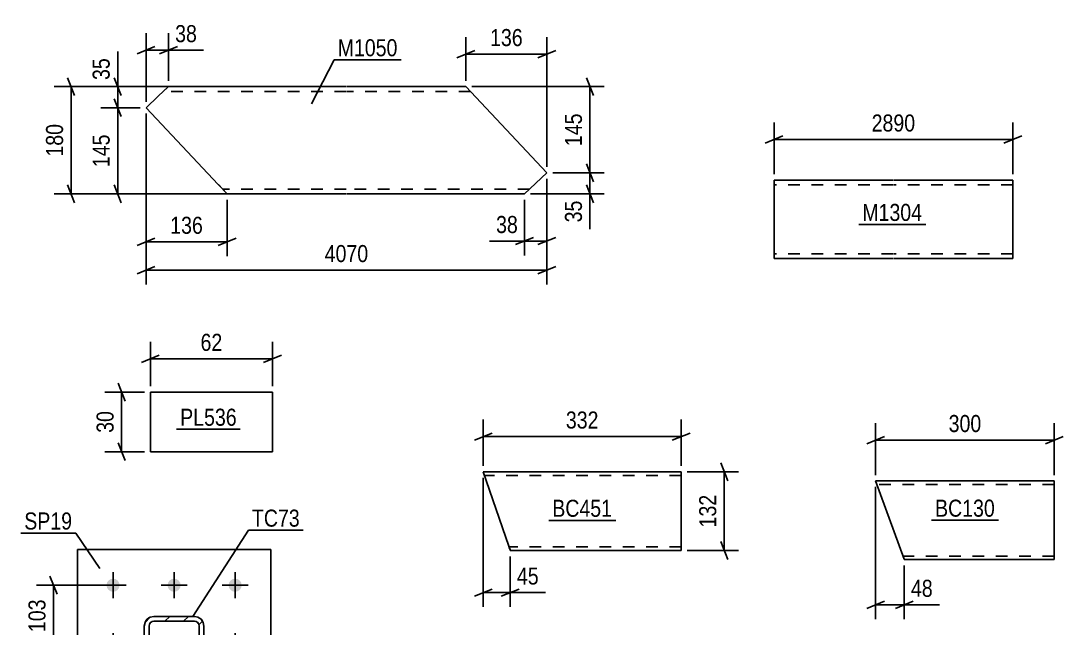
# Model space of a CAD drawing. Header units: millimetres. Extents: x 0 to 594, y 0 to 420.
# Drawn here: x 248.2 to 422.3, y 130.5 to 232.5 of the extents above; entities that cross this region are included whole.
import ezdxf

# ---------------------------------------------------------------- set-up
doc = ezdxf.new("R2010")
doc.units = ezdxf.units.MM
doc.linetypes.add('DXK_LINE_DOT2', pattern=[3.9198, 1.9599, -1.9599])
doc.linetypes.add('DXK_LINE_DOT3', pattern=[5.9187, 2.979, -0.9799, 0.9799, -0.9799])
doc.styles.add('Arial Narrow', font='ARIALN.TTF', dxfattribs={"height": 0.2})

# ---------------------------------------------------------------- blocks, each defined once
blk = doc.blocks.new('Part-761545824-10871 - 10848')
at = {"linetype": 'Continuous'}
h = blk.add_hatch(dxfattribs=at)
h.set_pattern_fill('', scale=0.7, style=0, pattern_type=0)
h.set_pattern_definition([(45, (269.9308, 132.3273), (-1.57154, 1.57154), [])])
h.paths.add_polyline_path([(270.54, 132.45), (269.93, 132.33), (269.41, 131.98), (269.06, 131.46), (268.94, 130.85), (268.94, 124.05), (269.06, 123.44), (269.41, 122.92), (269.93, 122.57), (270.54, 122.45), (277.34, 122.45), (277.96, 122.57), (278.47, 122.92), (278.82, 123.44), (278.94, 124.05), (278.94, 130.85), (278.82, 131.46), (278.47, 131.98), (277.96, 132.33), (277.34, 132.45)])
h.paths.add_polyline_path([(277.34, 131.65), (277.65, 131.59), (277.91, 131.41), (278.08, 131.16), (278.14, 130.85), (278.14, 124.05), (278.08, 123.74), (277.91, 123.48), (277.65, 123.31), (277.34, 123.25), (270.54, 123.25), (270.24, 123.31), (269.98, 123.48), (269.8, 123.74), (269.74, 124.05), (269.74, 130.85), (269.8, 131.16), (269.98, 131.41), (270.24, 131.59), (270.54, 131.65)])
blk.add_hatch(color=30, dxfattribs=at).paths.add_polyline_path([(273.94, 127.35, -1), (273.94, 127.55, -1)])
at = {"color": 7, "linetype": 'DXK_LINE_DOT2'}
for p, q in [((269.93, 132.33), (270.54, 132.45)), ((270.54, 132.45), (277.34, 132.45)), ((277.34, 132.45), (277.96, 132.33)), ((268.94, 130.85), (269.06, 131.46)), ((268.94, 124.05), (268.94, 130.85)), ((269.8, 131.16), (269.74, 130.85)), ((269.74, 124.05), (269.74, 130.85)), ((270.54, 131.65), (270.24, 131.59)), ((270.54, 131.65), (277.34, 131.65)), ((277.65, 131.59), (277.34, 131.65)), ((278.14, 130.85), (278.08, 131.16)), ((278.14, 124.05), (278.14, 130.85)), ((278.82, 131.46), (278.94, 130.85)), ((278.94, 124.05), (278.94, 130.85)), ((269.06, 123.44), (268.94, 124.05)), ((269.74, 124.05), (269.8, 123.74)), ((278.08, 123.74), (278.14, 124.05)), ((278.94, 124.05), (278.82, 123.44)), ((270.54, 122.45), (269.93, 122.57)), ((270.24, 123.31), (270.54, 123.25)), ((270.54, 123.25), (277.34, 123.25)), ((270.54, 122.45), (277.34, 122.45)), ((277.34, 123.25), (277.65, 123.31)), ((277.96, 122.57), (277.34, 122.45))]:
    blk.add_line(p, q, dxfattribs=at)
at = {"color": 2, "linetype": 'Continuous'}
for p, q in [((270.54, 132.45), (269.93, 132.33)), ((270.54, 132.45), (277.34, 132.45)), ((277.96, 132.33), (277.34, 132.45)), ((269.06, 131.46), (268.94, 130.85)), ((268.94, 124.05), (268.94, 130.85)), ((269.74, 130.85), (269.8, 131.16)), ((269.74, 124.05), (269.74, 130.85)), ((270.24, 131.59), (270.54, 131.65)), ((270.54, 131.65), (277.34, 131.65)), ((277.34, 131.65), (277.65, 131.59)), ((278.08, 131.16), (278.14, 130.85)), ((278.14, 124.05), (278.14, 130.85)), ((278.94, 130.85), (278.82, 131.46)), ((278.94, 124.05), (278.94, 130.85)), ((268.94, 124.05), (269.06, 123.44)), ((269.8, 123.74), (269.74, 124.05)), ((278.14, 124.05), (278.08, 123.74)), ((278.82, 123.44), (278.94, 124.05)), ((269.93, 122.57), (270.54, 122.45)), ((270.54, 123.25), (270.24, 123.31)), ((270.54, 123.25), (277.34, 123.25)), ((270.54, 122.45), (277.34, 122.45)), ((277.65, 123.31), (277.34, 123.25)), ((277.34, 122.45), (277.96, 122.57))]:
    blk.add_line(p, q, dxfattribs=at)
at = {"color": 7, "linetype": 'DXK_LINE_DOT3'}
blk.add_line((273.94, 127.45), (273.94, 127.45), dxfattribs=at)
at = {"color": 30, "linetype": 'DXK_LINE_DOT3'}
blk.add_line((273.94, 127.45), (273.94, 127.45), dxfattribs=at)
at = {"color": 30, "linetype": 'Continuous'}
blk.add_circle((273.94, 127.45), 0.1, dxfattribs=at)
at = {"color": 7, "linetype": 'DXK_LINE_DOT2'}
for centre, radius, start, end in [((270.54, 130.85), 1.6, 112.5, 157.5), ((277.34, 130.85), 1.6, 22.5, 67.5), ((270.54, 130.85), 0.8, 112.5, 157.5), ((277.34, 130.85), 0.8, 22.5, 67.5), ((270.54, 124.05), 0.8, 202.5, 247.5), ((277.34, 124.05), 0.8, 292.5, 337.5), ((270.54, 124.05), 1.6, 202.5, 247.5), ((277.34, 124.05), 1.6, 292.5, 337.5)]:
    blk.add_arc(centre, radius, start, end, dxfattribs=at)
at = {"color": 2, "linetype": 'Continuous'}
for centre, radius, start, end in [((270.54, 130.85), 1.6, 112.5, 157.5), ((277.34, 130.85), 1.6, 22.5, 67.5), ((270.54, 130.85), 0.8, 112.5, 157.5), ((277.34, 130.85), 0.8, 22.5, 67.5), ((270.54, 124.05), 0.8, 202.5, 247.5), ((277.34, 124.05), 0.8, 292.5, 337.5), ((270.54, 124.05), 1.6, 202.5, 247.5), ((277.34, 124.05), 1.6, 292.5, 337.5)]:
    blk.add_arc(centre, radius, start, end, dxfattribs=at)
blk = doc.blocks.new('Part-761545824-10886 - 10848')
at = {"color": 2, "linetype": 'Continuous'}
for p, q in [((257.69, 111.2), (257.69, 143.7)), ((257.69, 143.7), (290.19, 143.7)), ((290.19, 143.7), (290.19, 111.2)), ((290.19, 111.2), (257.69, 111.2))]:
    blk.add_line(p, q, dxfattribs=at)
blk = doc.blocks.new('Bolt-761545824-10980 - 10848')
at = {"linetype": 'Continuous'}
for points in [[(263.69, 138.8, -1), (263.69, 136.6, -1)], [(273.94, 138.8, -1), (273.94, 136.6, -1)], [(284.19, 138.8, -1), (284.19, 136.6, -1)], [(263.69, 128.55, -1), (263.69, 126.35, -1)], [(284.19, 128.55, -1), (284.19, 126.35, -1)], [(263.69, 118.3, -1), (263.69, 116.1, -1)], [(273.94, 118.3, -1), (273.94, 116.1, -1)], [(284.19, 118.3, -1), (284.19, 116.1, -1)]]:
    blk.add_hatch(color=1, dxfattribs=at).paths.add_polyline_path(points)
at = {"color": 1, "linetype": 'Continuous'}
for p, q in [((263.69, 135.5), (263.69, 139.9)), ((273.94, 135.5), (273.94, 139.9)), ((284.19, 135.5), (284.19, 139.9)), ((261.49, 137.7), (265.89, 137.7)), ((271.74, 137.7), (276.14, 137.7)), ((281.99, 137.7), (286.39, 137.7)), ((263.69, 125.25), (263.69, 129.65)), ((284.19, 125.25), (284.19, 129.65)), ((261.49, 127.45), (265.89, 127.45)), ((281.99, 127.45), (286.39, 127.45)), ((263.69, 115), (263.69, 119.4)), ((273.94, 115), (273.94, 119.4)), ((284.19, 115), (284.19, 119.4)), ((261.49, 117.2), (265.89, 117.2)), ((271.74, 117.2), (276.14, 117.2)), ((281.99, 117.2), (286.39, 117.2))]:
    blk.add_line(p, q, dxfattribs=at)
blk = doc.blocks.new('Part-761545824-13650 - 13649')
at = {"color": 2, "linetype": 'Continuous'}
for p, q in [((394.69, 205.72), (374.69, 205.72)), ((374.69, 194.12), (374.69, 205.72)), ((414.79, 205.72), (394.79, 205.72)), ((414.79, 205.72), (414.79, 192.52)), ((374.69, 194.12), (374.69, 192.52)), ((394.69, 192.52), (374.69, 192.52)), ((414.79, 192.52), (394.79, 192.52))]:
    blk.add_line(p, q, dxfattribs=at)
at = {"color": 7, "linetype": 'DXK_LINE_DOT2'}
for p, q in [((394.69, 204.92), (374.69, 204.92)), ((414.79, 204.92), (394.79, 204.92)), ((374.69, 192.65), (374.69, 194.12)), ((374.69, 193.32), (374.69, 193.39)), ((394.69, 193.32), (374.69, 193.32)), ((414.79, 193.32), (394.79, 193.32)), ((414.79, 193.32), (414.79, 193.39))]:
    blk.add_line(p, q, dxfattribs=at)
blk = doc.blocks.new('Part-761545824-13660 - 13659')
at = {"color": 2, "linetype": 'Continuous'}
for p, q in [((272.99, 221.39), (271.28, 219.79)), ((302.84, 221.39), (272.99, 221.39)), ((322.94, 221.39), (302.94, 221.39)), ((322.94, 221.39), (336.54, 206.92)), ((271.28, 219.79), (269.23, 217.86)), ((281.33, 204.99), (269.23, 217.86)), ((332.79, 203.39), (336.54, 206.92)), ((282.84, 203.39), (281.33, 204.99)), ((302.84, 203.39), (282.84, 203.39)), ((332.79, 203.39), (302.94, 203.39))]:
    blk.add_line(p, q, dxfattribs=at)
at = {"color": 7, "linetype": 'DXK_LINE_DOT2'}
for p, q in [((272.99, 221.39), (271.94, 220.4)), ((302.84, 220.59), (272.14, 220.59)), ((323.69, 220.59), (302.94, 220.59)), ((282.72, 203.51), (281.33, 204.99)), ((302.84, 204.19), (282.09, 204.19)), ((333.64, 204.19), (302.94, 204.19))]:
    blk.add_line(p, q, dxfattribs=at)
blk = doc.blocks.new('Part-761545824-16794 - 16793')
at = {"color": 2, "linetype": 'Continuous'}
for p, q in [((396.52, 142.09), (391.75, 155.2)), ((421.75, 155.2), (391.75, 155.2)), ((421.75, 155.2), (421.75, 155.11)), ((421.75, 155.11), (421.75, 142)), ((396.56, 142), (396.52, 142.09)), ((396.56, 142), (421.75, 142))]:
    blk.add_line(p, q, dxfattribs=at)
at = {"color": 7, "linetype": 'DXK_LINE_DOT2'}
for p, q in [((421.75, 154.85), (421.75, 155.2)), ((421.75, 154.6), (391.97, 154.6)), ((421.75, 142.6), (396.34, 142.6))]:
    blk.add_line(p, q, dxfattribs=at)
blk = doc.blocks.new('Part-761545824-16802 - 16801')
at = {"color": 2, "linetype": 'Continuous'}
for p, q in [((359.08, 156.74), (325.86, 156.74)), ((330.14, 144.28), (325.86, 156.74)), ((359.08, 156.74), (359.08, 156.65)), ((359.08, 156.65), (359.08, 156.39)), ((359.08, 156.39), (359.08, 155.54)), ((359.08, 155.54), (359.08, 144.74)), ((359.08, 143.54), (359.08, 144.74)), ((330.36, 143.63), (330.14, 144.28)), ((330.36, 143.63), (330.39, 143.54)), ((330.39, 143.54), (359.08, 143.54))]:
    blk.add_line(p, q, dxfattribs=at)
at = {"color": 7, "linetype": 'DXK_LINE_DOT2'}
for p, q in [((359.08, 156.39), (359.08, 156.74)), ((359.08, 156.14), (326.07, 156.14)), ((359.08, 156), (359.08, 155.54)), ((359.08, 144.14), (359.08, 144.74)), ((330.14, 144.28), (330.27, 143.89)), ((359.08, 144.14), (330.18, 144.14)), ((359.08, 144.19), (359.08, 144.14)), ((359.08, 143.54), (359.08, 143.63))]:
    blk.add_line(p, q, dxfattribs=at)
blk = doc.blocks.new('Part-761545824-13861 - 13860')
at = {"color": 2, "linetype": 'Continuous'}
for p, q in [((269.95, 170.11), (269.95, 160.11)), ((269.95, 170.11), (290.47, 170.11)), ((290.47, 170.11), (290.47, 160.11)), ((269.95, 160.11), (290.47, 160.11))]:
    blk.add_line(p, q, dxfattribs=at)
blk = doc.blocks.new('StraightDimension-761545824-11082 - 10848')
at = {"color": 7, "linetype": 'Continuous'}
for p, q in [((262.69, 137.7), (250.84, 137.7)), ((253.09, 139.2), (254.29, 136.2)), ((253.69, 127.45), (253.69, 137.7)), ((254.29, 125.95), (253.09, 128.95)), ((272.94, 127.45), (250.84, 127.45))]:
    blk.add_line(p, q, dxfattribs=at)
at = {"color": 0}
blk.add_wipeout([(252.94, 135.92), (248.74, 135.92), (248.74, 129.23), (252.94, 129.23)], dxfattribs=at)
at = {"color": 3, "style": 'Arial Narrow'}
blk.add_text('103', height=2.863, rotation=90.0002, dxfattribs=at).set_placement((252.34, 129.83))
blk = doc.blocks.new('StraightDimension-761545824-14026 - 13649')
at = {"color": 7, "linetype": 'Continuous'}
for p, q in [((374.69, 206.72), (374.69, 215.36)), ((414.79, 206.72), (414.79, 215.36)), ((376.19, 213.11), (373.19, 211.91)), ((374.69, 212.51), (414.79, 212.51)), ((413.29, 211.91), (416.29, 213.11))]:
    blk.add_line(p, q, dxfattribs=at)
at = {"color": 0}
blk.add_wipeout([(398.99, 213.26), (398.99, 217.46), (390.48, 217.46), (390.48, 213.26)], dxfattribs=at)
at = {"color": 3, "style": 'Arial Narrow'}
blk.add_text('2890', height=2.863, dxfattribs=at).set_placement((391.08, 213.86))
blk = doc.blocks.new('StraightDimension-761545824-14046 - 13659')
at = {"color": 7, "linetype": 'Continuous'}
for p, q in [((263.87, 222.89), (265.07, 219.89)), ((271.99, 221.39), (261.62, 221.39)), ((264.47, 217.86), (264.47, 221.39)), ((265.07, 216.36), (263.87, 219.36)), ((268.23, 217.86), (261.62, 217.86))]:
    blk.add_line(p, q, dxfattribs=at)
at = {"color": 0}
blk.add_wipeout([(263.72, 226.77), (259.52, 226.77), (259.52, 221.91), (263.72, 221.91)], dxfattribs=at)
at = {"color": 7, "linetype": 'Continuous'}
blk.add_line((264.47, 221.39), (264.47, 227.3), dxfattribs=at)
blk.add_line((264.47, 221.39), (264.47, 227.3), dxfattribs=at)
at = {"color": 3, "style": 'Arial Narrow'}
blk.add_text('35', height=2.863, rotation=90.0002, dxfattribs=at).set_placement((263.12, 222.51))
blk = doc.blocks.new('StraightDimension-761545824-14038 - 13659')
at = {"color": 7, "linetype": 'Continuous'}
for p, q in [((322.94, 222.39), (322.94, 229.7)), ((336.54, 207.92), (336.54, 229.7)), ((324.44, 227.45), (321.44, 226.25)), ((322.94, 226.85), (336.54, 226.85)), ((335.04, 226.25), (338.04, 227.45))]:
    blk.add_line(p, q, dxfattribs=at)
at = {"color": 0}
blk.add_wipeout([(333.08, 227.6), (333.08, 231.8), (326.4, 231.8), (326.4, 227.6)], dxfattribs=at)
at = {"color": 3, "style": 'Arial Narrow'}
blk.add_text('136', height=2.863, dxfattribs=at).set_placement((327, 228.2))
blk = doc.blocks.new('StraightDimension-761545824-14030 - 13659')
at = {"color": 7, "linetype": 'Continuous'}
for p, q in [((336.54, 205.92), (336.54, 193.07)), ((332.79, 202.39), (332.79, 193.07)), ((331.29, 194.87), (334.29, 196.07)), ((332.79, 195.47), (336.54, 195.47)), ((338.04, 196.07), (335.04, 194.87))]:
    blk.add_line(p, q, dxfattribs=at)
at = {"color": 0}
blk.add_wipeout([(332.26, 196.22), (332.26, 200.42), (327.41, 200.42), (327.41, 196.22)], dxfattribs=at)
at = {"color": 7, "linetype": 'Continuous'}
blk.add_line((332.79, 195.47), (326.88, 195.47), dxfattribs=at)
blk.add_line((332.79, 195.47), (326.88, 195.47), dxfattribs=at)
at = {"color": 3, "style": 'Arial Narrow'}
blk.add_text('38', height=2.863, dxfattribs=at).set_placement((328.01, 196.82))
blk = doc.blocks.new('StraightDimension-761545824-14042 - 13659')
at = {"color": 7, "linetype": 'Continuous'}
for p, q in [((269.23, 218.86), (269.23, 230.36)), ((272.99, 222.39), (272.99, 230.36)), ((267.73, 226.91), (270.73, 228.11)), ((274.49, 228.11), (271.49, 226.91)), ((269.23, 227.51), (272.99, 227.51))]:
    blk.add_line(p, q, dxfattribs=at)
at = {"color": 0}
blk.add_wipeout([(278.37, 228.26), (278.37, 232.46), (273.51, 232.46), (273.51, 228.26)], dxfattribs=at)
at = {"color": 7, "linetype": 'Continuous'}
blk.add_line((272.99, 227.51), (278.89, 227.51), dxfattribs=at)
blk.add_line((272.99, 227.51), (278.89, 227.51), dxfattribs=at)
at = {"color": 3, "style": 'Arial Narrow'}
blk.add_text('38', height=2.863, dxfattribs=at).set_placement((274.11, 228.86))
blk = doc.blocks.new('StraightDimension-761545824-14034 - 13659')
at = {"color": 7, "linetype": 'Continuous'}
for p, q in [((269.23, 216.86), (269.23, 192.94)), ((282.84, 202.39), (282.84, 192.94)), ((270.73, 195.94), (267.73, 194.74)), ((269.23, 195.34), (282.84, 195.34)), ((281.34, 194.74), (284.34, 195.94))]:
    blk.add_line(p, q, dxfattribs=at)
at = {"color": 0}
blk.add_wipeout([(279.38, 196.09), (279.38, 200.29), (272.69, 200.29), (272.69, 196.09)], dxfattribs=at)
at = {"color": 3, "style": 'Arial Narrow'}
blk.add_text('136', height=2.863, dxfattribs=at).set_placement((273.29, 196.69))
blk = doc.blocks.new('StraightDimension-761545824-14047 - 13659')
at = {"color": 7, "linetype": 'Continuous'}
for p, q in [((265.07, 216.36), (263.87, 219.36)), ((268.23, 217.86), (261.62, 217.86)), ((264.47, 203.39), (264.47, 217.86)), ((263.87, 204.89), (265.07, 201.89)), ((281.84, 203.39), (261.62, 203.39))]:
    blk.add_line(p, q, dxfattribs=at)
at = {"color": 0}
blk.add_wipeout([(263.72, 213.97), (259.52, 213.97), (259.52, 207.28), (263.72, 207.28)], dxfattribs=at)
at = {"color": 3, "style": 'Arial Narrow'}
blk.add_text('145', height=2.863, rotation=90.0002, dxfattribs=at).set_placement((263.12, 207.88))
blk = doc.blocks.new('StraightDimension-761545824-14054 - 13659')
at = {"color": 7, "linetype": 'Continuous'}
for p, q in [((344.38, 219.89), (343.18, 222.89)), ((323.94, 221.39), (346.18, 221.39)), ((343.78, 206.92), (343.78, 221.39)), ((343.18, 208.42), (344.38, 205.42)), ((337.54, 206.92), (346.18, 206.92))]:
    blk.add_line(p, q, dxfattribs=at)
at = {"color": 0}
blk.add_wipeout([(343.03, 217.5), (338.83, 217.5), (338.83, 210.81), (343.03, 210.81)], dxfattribs=at)
at = {"color": 3, "style": 'Arial Narrow'}
blk.add_text('145', height=2.863, rotation=90.0002, dxfattribs=at).set_placement((342.43, 211.41))
blk = doc.blocks.new('StraightDimension-761545824-14055 - 13659')
at = {"color": 7, "linetype": 'Continuous'}
for p, q in [((343.18, 208.42), (344.38, 205.42)), ((337.54, 206.92), (346.18, 206.92)), ((343.78, 203.39), (343.78, 206.92)), ((344.38, 201.89), (343.18, 204.89)), ((333.79, 203.39), (346.18, 203.39))]:
    blk.add_line(p, q, dxfattribs=at)
at = {"color": 0}
blk.add_wipeout([(343.03, 202.86), (338.83, 202.86), (338.83, 198.01), (343.03, 198.01)], dxfattribs=at)
at = {"color": 7, "linetype": 'Continuous'}
blk.add_line((343.78, 203.39), (343.78, 197.48), dxfattribs=at)
blk.add_line((343.78, 203.39), (343.78, 197.48), dxfattribs=at)
at = {"color": 3, "style": 'Arial Narrow'}
blk.add_text('35', height=2.863, rotation=90.0002, dxfattribs=at).set_placement((342.43, 198.61))
blk = doc.blocks.new('StraightDimension-761545824-14062 - 13659')
at = {"color": 7, "linetype": 'Continuous'}
for p, q in [((269.23, 216.86), (269.23, 188.19)), ((336.54, 205.92), (336.54, 188.19)), ((270.73, 191.19), (267.73, 189.99)), ((269.23, 190.59), (336.54, 190.59)), ((335.04, 189.99), (338.04, 191.19))]:
    blk.add_line(p, q, dxfattribs=at)
at = {"color": 0}
blk.add_wipeout([(307.14, 191.34), (307.14, 195.54), (298.63, 195.54), (298.63, 191.34)], dxfattribs=at)
at = {"color": 3, "style": 'Arial Narrow'}
blk.add_text('4070', height=2.863, dxfattribs=at).set_placement((299.23, 191.94))
blk = doc.blocks.new('StraightDimension-761545824-18739 - 13659')
at = {"color": 7, "linetype": 'Continuous'}
for p, q in [((257.24, 219.89), (256.04, 222.89)), ((273.01, 221.39), (253.79, 221.39)), ((256.64, 203.39), (256.64, 221.39)), ((256.04, 204.89), (257.24, 201.89)), ((283.14, 203.39), (253.79, 203.39))]:
    blk.add_line(p, q, dxfattribs=at)
at = {"color": 0}
blk.add_wipeout([(255.89, 215.73), (251.69, 215.73), (251.69, 209.05), (255.89, 209.05)], dxfattribs=at)
at = {"color": 3, "style": 'Arial Narrow'}
blk.add_text('180', height=2.863, rotation=90.0002, dxfattribs=at).set_placement((255.29, 209.65))
blk = doc.blocks.new('StraightDimension-761545824-16919 - 16793')
at = {"color": 7, "linetype": 'Continuous'}
for p, q in [((391.75, 154.2), (391.75, 132)), ((396.56, 141), (396.56, 132)), ((390.25, 133.8), (393.25, 135)), ((391.75, 134.4), (396.56, 134.4)), ((398.06, 135), (395.06, 133.8))]:
    blk.add_line(p, q, dxfattribs=at)
at = {"color": 0}
blk.add_wipeout([(401.94, 135.15), (401.94, 139.35), (397.08, 139.35), (397.08, 135.15)], dxfattribs=at)
at = {"color": 7, "linetype": 'Continuous'}
blk.add_line((396.56, 134.4), (402.46, 134.4), dxfattribs=at)
blk.add_line((396.56, 134.4), (402.46, 134.4), dxfattribs=at)
at = {"color": 3, "style": 'Arial Narrow'}
blk.add_text('48', height=2.863, dxfattribs=at).set_placement((397.68, 135.75))
blk = doc.blocks.new('StraightDimension-761545824-16908 - 16793')
at = {"color": 7, "linetype": 'Continuous'}
for p, q in [((391.75, 156.2), (391.75, 164.91)), ((421.75, 156.2), (421.75, 164.91)), ((393.25, 162.66), (390.25, 161.46)), ((391.75, 162.06), (421.75, 162.06)), ((420.25, 161.46), (423.25, 162.66))]:
    blk.add_line(p, q, dxfattribs=at)
at = {"color": 0}
blk.add_wipeout([(410.09, 162.81), (410.09, 167.01), (403.41, 167.01), (403.41, 162.81)], dxfattribs=at)
at = {"color": 3, "style": 'Arial Narrow'}
blk.add_text('300', height=2.863, dxfattribs=at).set_placement((404.01, 163.41))
blk = doc.blocks.new('StraightDimension-761545824-16823 - 16801')
at = {"color": 7, "linetype": 'Continuous'}
for p, q in [((325.86, 157.74), (325.86, 165.5)), ((359.08, 157.74), (359.08, 165.5)), ((327.36, 163.25), (324.36, 162.05)), ((325.86, 162.65), (359.08, 162.65)), ((357.58, 162.05), (360.58, 163.25))]:
    blk.add_line(p, q, dxfattribs=at)
at = {"color": 0}
blk.add_wipeout([(345.81, 163.4), (345.81, 167.6), (339.13, 167.6), (339.13, 163.4)], dxfattribs=at)
at = {"color": 3, "style": 'Arial Narrow'}
blk.add_text('332', height=2.863, dxfattribs=at).set_placement((339.73, 164))
blk = doc.blocks.new('StraightDimension-761545824-16889 - 16801')
at = {"color": 7, "linetype": 'Continuous'}
for p, q in [((360.08, 156.74), (368.73, 156.74)), ((366.93, 155.24), (365.73, 158.24)), ((366.33, 143.54), (366.33, 156.74)), ((365.73, 145.04), (366.93, 142.04)), ((360.08, 143.54), (368.73, 143.54))]:
    blk.add_line(p, q, dxfattribs=at)
at = {"color": 0}
blk.add_wipeout([(365.58, 153.48), (361.38, 153.48), (361.38, 146.8), (365.58, 146.8)], dxfattribs=at)
at = {"color": 3, "style": 'Arial Narrow'}
blk.add_text('132', height=2.863, rotation=90.0002, dxfattribs=at).set_placement((364.98, 147.4))
blk = doc.blocks.new('StraightDimension-761545824-16849 - 16801')
at = {"color": 7, "linetype": 'Continuous'}
for p, q in [((325.86, 155.74), (325.86, 134.06)), ((330.39, 142.54), (330.39, 134.06)), ((324.36, 135.86), (327.36, 137.06)), ((325.86, 136.46), (330.39, 136.46)), ((331.89, 137.06), (328.89, 135.86))]:
    blk.add_line(p, q, dxfattribs=at)
at = {"color": 0}
blk.add_wipeout([(335.77, 137.21), (335.77, 141.41), (330.91, 141.41), (330.91, 137.21)], dxfattribs=at)
at = {"color": 7, "linetype": 'Continuous'}
blk.add_line((330.39, 136.46), (336.3, 136.46), dxfattribs=at)
blk.add_line((330.39, 136.46), (336.3, 136.46), dxfattribs=at)
at = {"color": 3, "style": 'Arial Narrow'}
blk.add_text('45', height=2.863, dxfattribs=at).set_placement((331.51, 137.81))
blk = doc.blocks.new('StraightDimension-761545824-14366 - 13860')
at = {"color": 7, "linetype": 'Continuous'}
for p, q in [((269.95, 171.11), (269.95, 178.54)), ((290.47, 171.11), (290.47, 178.54)), ((271.45, 176.29), (268.45, 175.09)), ((288.97, 175.09), (291.97, 176.29)), ((269.95, 175.69), (290.47, 175.69))]:
    blk.add_line(p, q, dxfattribs=at)
at = {"color": 0}
blk.add_wipeout([(282.64, 176.44), (282.64, 180.64), (277.78, 180.64), (277.78, 176.44)], dxfattribs=at)
at = {"color": 3, "style": 'Arial Narrow'}
blk.add_text('62', height=2.863, dxfattribs=at).set_placement((278.38, 177.04))
blk = doc.blocks.new('StraightDimension-761545824-14362 - 13860')
at = {"color": 7, "linetype": 'Continuous'}
for p, q in [((264.53, 171.61), (265.73, 168.61)), ((268.95, 170.11), (262.28, 170.11)), ((265.13, 160.11), (265.13, 170.11)), ((265.73, 158.61), (264.53, 161.61)), ((268.95, 160.11), (262.28, 160.11))]:
    blk.add_line(p, q, dxfattribs=at)
at = {"color": 0}
blk.add_wipeout([(264.38, 167.53), (260.18, 167.53), (260.18, 162.68), (264.38, 162.68)], dxfattribs=at)
at = {"color": 3, "style": 'Arial Narrow'}
blk.add_text('30', height=2.863, rotation=90.0002, dxfattribs=at).set_placement((263.78, 163.28))
blk = doc.blocks.new('Mark-761545824-13448 - 10848')
at = {"color": 0}
blk.add_wipeout([(295.04, 147.53), (295.04, 150.53), (287.01, 150.53), (287.01, 147.53)], dxfattribs=at)
blk.add_wipeout([(295.04, 147.53), (295.04, 150.53), (287.01, 150.53), (287.01, 147.53)], dxfattribs=at)
at = {"color": 30, "linetype": 'Continuous'}
for p, q in [((277.1, 132.45), (286.41, 146.93)), ((286.41, 146.93), (295.64, 146.93))]:
    blk.add_line(p, q, dxfattribs=at)
at = {"color": 3, "style": 'Arial Narrow'}
blk.add_text('TC73', height=2.863, dxfattribs=at).set_placement((287.01, 147.53))
blk = doc.blocks.new('Mark-761545824-13451 - 10848')
at = {"color": 0}
blk.add_wipeout([(256.82, 147.05), (256.82, 150.05), (248.78, 150.05), (248.78, 147.05)], dxfattribs=at)
blk.add_wipeout([(256.82, 147.05), (256.82, 150.05), (248.78, 150.05), (248.78, 147.05)], dxfattribs=at)
at = {"color": 30, "linetype": 'Continuous'}
for p in [(248.18, 146.45), (261.48, 140.5)]:
    blk.add_line(p, (257.42, 146.45), dxfattribs=at)
at = {"color": 3, "style": 'Arial Narrow'}
blk.add_text('SP19', height=2.863, dxfattribs=at).set_placement((248.78, 147.05))
blk = doc.blocks.new('Mark-761545824-14420 - 13649')
at = {"color": 0}
blk.add_wipeout([(399.56, 198.85), (399.56, 201.85), (389.51, 201.85), (389.51, 198.85)], dxfattribs=at)
blk.add_wipeout([(399.56, 198.85), (399.56, 201.85), (389.51, 201.85), (389.51, 198.85)], dxfattribs=at)
at = {"color": 30, "linetype": 'Continuous'}
blk.add_line((388.91, 198.25), (400.16, 198.25), dxfattribs=at)
at = {"color": 3, "style": 'Arial Narrow'}
blk.add_text('M1304', height=2.863, dxfattribs=at).set_placement((389.51, 198.85))
blk = doc.blocks.new('Mark-761545824-14423 - 13659')
at = {"color": 0}
blk.add_wipeout([(311.46, 226.49), (311.46, 229.49), (301.41, 229.49), (301.41, 226.49)], dxfattribs=at)
blk.add_wipeout([(311.46, 226.49), (311.46, 229.49), (301.41, 229.49), (301.41, 226.49)], dxfattribs=at)
at = {"color": 30, "linetype": 'Continuous'}
for p, q in [((297, 218.5), (300.81, 225.89)), ((300.81, 225.89), (312.06, 225.89))]:
    blk.add_line(p, q, dxfattribs=at)
at = {"color": 3, "style": 'Arial Narrow'}
blk.add_text('M1050', height=2.863, dxfattribs=at).set_placement((301.41, 226.49))
blk = doc.blocks.new('Mark-761545824-16947 - 16793')
at = {"color": 0}
blk.add_wipeout([(411.78, 149.2), (411.78, 152.2), (401.73, 152.2), (401.73, 149.2)], dxfattribs=at)
blk.add_wipeout([(411.78, 149.2), (411.78, 152.2), (401.73, 152.2), (401.73, 149.2)], dxfattribs=at)
at = {"color": 30, "linetype": 'Continuous'}
blk.add_line((401.13, 148.6), (412.38, 148.6), dxfattribs=at)
at = {"color": 3, "style": 'Arial Narrow'}
blk.add_text('BC130', height=2.863, dxfattribs=at).set_placement((401.73, 149.2))
blk = doc.blocks.new('Mark-761545824-16902 - 16801')
at = {"color": 0}
blk.add_wipeout([(347.5, 149.18), (347.5, 152.18), (337.45, 152.18), (337.45, 149.18)], dxfattribs=at)
blk.add_wipeout([(347.5, 149.18), (347.5, 152.18), (337.45, 152.18), (337.45, 149.18)], dxfattribs=at)
at = {"color": 30, "linetype": 'Continuous'}
blk.add_line((336.85, 148.58), (348.1, 148.58), dxfattribs=at)
at = {"color": 3, "style": 'Arial Narrow'}
blk.add_text('BC451', height=2.863, dxfattribs=at).set_placement((337.45, 149.18))
blk = doc.blocks.new('Mark-761545824-16815 - 13860')
at = {"color": 0}
blk.add_wipeout([(284.46, 164.47), (284.46, 167.47), (274.96, 167.47), (274.96, 164.47)], dxfattribs=at)
blk.add_wipeout([(284.46, 164.47), (284.46, 167.47), (274.96, 167.47), (274.96, 164.47)], dxfattribs=at)
at = {"color": 30, "linetype": 'Continuous'}
blk.add_line((274.36, 163.87), (285.06, 163.87), dxfattribs=at)
at = {"color": 3, "style": 'Arial Narrow'}
blk.add_text('PL536', height=2.863, dxfattribs=at).set_placement((274.96, 164.47))

msp = doc.modelspace()

# ---------------------------------------------------------------- block references
for name in ['Part-761545824-13660 - 13659', 'StraightDimension-761545824-14026 - 13649', 'Part-761545824-13650 - 13649', 'StraightDimension-761545824-14366 - 13860', 'Part-761545824-13861 - 13860', 'StraightDimension-761545824-16823 - 16801', 'StraightDimension-761545824-16908 - 16793', 'Part-761545824-16802 - 16801', 'Part-761545824-16794 - 16793', 'Part-761545824-10886 - 10848', 'Bolt-761545824-10980 - 10848', 'Part-761545824-10871 - 10848']:
    msp.add_blockref(name, (0, 0))

# ---------------------------------------------------------------- next in the draw order: block references
for name in ['StraightDimension-761545824-14038 - 13659', 'Mark-761545824-14423 - 13659', 'StraightDimension-761545824-14046 - 13659', 'StraightDimension-761545824-14030 - 13659', 'Mark-761545824-14420 - 13649', 'StraightDimension-761545824-14362 - 13860', 'Mark-761545824-16815 - 13860', 'StraightDimension-761545824-16889 - 16801', 'StraightDimension-761545824-16849 - 16801', 'StraightDimension-761545824-16919 - 16793', 'Mark-761545824-13451 - 10848', 'Mark-761545824-13448 - 10848', 'StraightDimension-761545824-11082 - 10848']:
    msp.add_blockref(name, (0, 0))

# ---------------------------------------------------------------- next in the draw order: block references
for name in ['StraightDimension-761545824-14042 - 13659', 'StraightDimension-761545824-14054 - 13659', 'StraightDimension-761545824-14034 - 13659', 'Mark-761545824-16902 - 16801', 'Mark-761545824-16947 - 16793']:
    msp.add_blockref(name, (0, 0))

# ---------------------------------------------------------------- next in the draw order: block references
for name in ['StraightDimension-761545824-14047 - 13659', 'StraightDimension-761545824-14055 - 13659']:
    msp.add_blockref(name, (0, 0))

# ---------------------------------------------------------------- next in the draw order: block references
msp.add_blockref('StraightDimension-761545824-14062 - 13659', (0, 0))

# ---------------------------------------------------------------- next in the draw order: block references
msp.add_blockref('StraightDimension-761545824-18739 - 13659', (0, 0))

doc.saveas('drawing.dxf')
